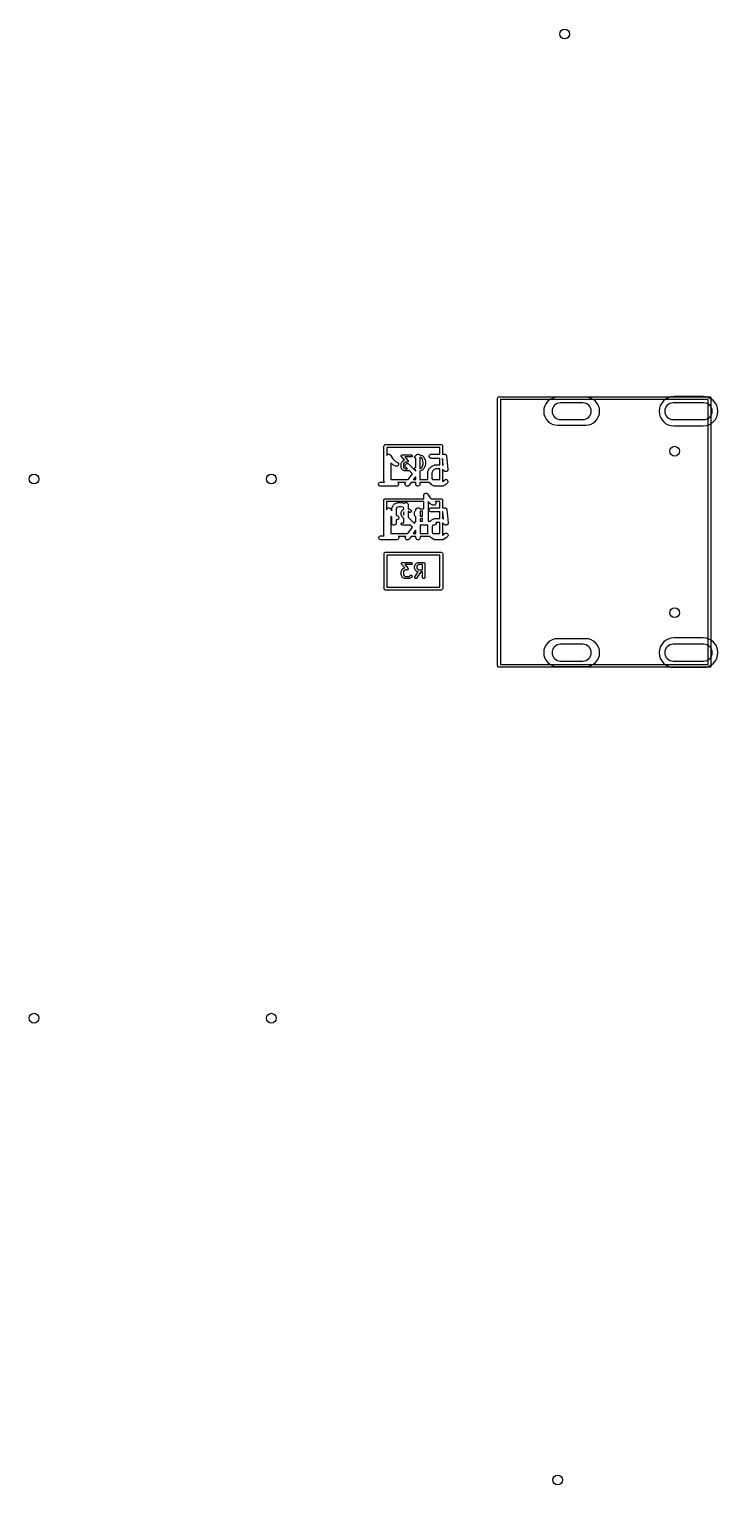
# Model space of a CAD drawing. Header units: inches. Extents: x 1.94 to 9.37, y -5.72 to -1.46.
# Drawn here: x 8.403 to 9.373, y -3.514 to -1.463 of the extents above; entities that cross this region are included whole.
import ezdxf

# ---------------------------------------------------------------- set-up
doc = ezdxf.new("R2010")
doc.units = ezdxf.units.IN
doc.header["$MEASUREMENT"] = 0
doc.layers.add('BLACK', color=250, linetype='CONTINUOUS')

msp = doc.modelspace()

# ---------------------------------------------------------------- linework, layer by layer
at = {"layer": 'BLACK', "linetype": 'CONTINUOUS'}
for p, q in [((9.0631, -1.9826), (9.0633, -1.9818)), ((9.0631, -2.3598), (9.0631, -1.9826)), ((9.0633, -1.9818), (9.0644, -1.9808)), ((9.0644, -1.9808), (9.0651, -1.9806)), ((9.0651, -1.9806), (9.3616, -1.9806)), ((9.0671, -1.9846), (9.0671, -2.3578)), ((9.3596, -1.9846), (9.0671, -1.9846)), ((9.1872, -1.9814), (9.1478, -1.9814)), ((9.1832, -1.9893), (9.1517, -1.9893)), ((9.3537, -1.9893), (9.3104, -1.9893)), ((9.3527, -1.9804), (9.3114, -1.9804)), ((9.3596, -2.3578), (9.3596, -1.9846)), ((9.3616, -1.9806), (9.3623, -1.9808)), ((9.3623, -1.9808), (9.3634, -1.9818)), ((9.3634, -1.9818), (9.3635, -1.9826)), ((9.3635, -1.9826), (9.3635, -2.3598)), ((9.1478, -2.0208), (9.1872, -2.0208)), ((9.1517, -2.0129), (9.1832, -2.0129)), ((9.3104, -2.0129), (9.3537, -2.0129)), ((9.3114, -2.0218), (9.3527, -2.0218)), ((8.9031, -2.0502), (8.9032, -2.0494)), ((8.9031, -2.0994), (8.9031, -2.0502)), ((8.9032, -2.0494), (8.9043, -2.0484)), ((8.9043, -2.0484), (8.905, -2.0482)), ((8.905, -2.0482), (8.9838, -2.0482)), ((8.9838, -2.0482), (8.9845, -2.0484)), ((8.9845, -2.0484), (8.9856, -2.0494)), ((8.9856, -2.0494), (8.9857, -2.0502)), ((8.9857, -2.0502), (8.9857, -2.0616)), ((8.907, -2.0522), (8.907, -2.0633)), ((8.9818, -2.0522), (8.907, -2.0522)), ((8.907, -2.0633), (8.9071, -2.0632)), ((8.9071, -2.0632), (8.9072, -2.0629)), ((8.9072, -2.0629), (8.9074, -2.0627)), ((8.9074, -2.0627), (8.9076, -2.0625)), ((8.9076, -2.0625), (8.9078, -2.0623)), ((8.9078, -2.0623), (8.908, -2.0621)), ((8.908, -2.0621), (8.9083, -2.062)), ((8.9083, -2.062), (8.9085, -2.0618)), ((8.9085, -2.0618), (8.9088, -2.0618)), ((8.9088, -2.0618), (8.9091, -2.0617)), ((8.9091, -2.0617), (8.9094, -2.0617)), ((8.9094, -2.0617), (8.9096, -2.0616)), ((8.9096, -2.0616), (8.9099, -2.0617)), ((8.9099, -2.0617), (8.9102, -2.0617)), ((8.9102, -2.0617), (8.9105, -2.0618)), ((8.9105, -2.0618), (8.9108, -2.0618)), ((8.9108, -2.0618), (8.911, -2.062)), ((8.911, -2.062), (8.9113, -2.0621)), ((8.9113, -2.0621), (8.9115, -2.0623)), ((8.9115, -2.0623), (8.9117, -2.0625)), ((8.9117, -2.0625), (8.9121, -2.0629)), ((8.9121, -2.0629), (8.9121, -2.0629)), ((8.9121, -2.0629), (8.9121, -2.0629)), ((8.9121, -2.0629), (8.9121, -2.0629)), ((8.9121, -2.0629), (8.9157, -2.0683)), ((8.9157, -2.0683), (8.9189, -2.0715)), ((8.9189, -2.0715), (8.9222, -2.0732)), ((8.9275, -2.0634), (8.9279, -2.063)), ((8.9275, -2.0635), (8.9275, -2.0634)), ((8.9275, -2.0634), (8.9275, -2.0634)), ((8.9275, -2.064), (8.9275, -2.0635)), ((8.9275, -2.0646), (8.9275, -2.064)), ((8.9275, -2.0647), (8.9275, -2.0646)), ((8.9275, -2.0646), (8.9275, -2.0646)), ((8.9278, -2.0651), (8.9275, -2.0647)), ((8.9275, -2.0647), (8.9275, -2.0647)), ((8.9321, -2.0701), (8.9278, -2.0651)), ((8.9279, -2.063), (8.9283, -2.0626)), ((8.9283, -2.0626), (8.9284, -2.0626)), ((8.9284, -2.0626), (8.9284, -2.0626)), ((8.9284, -2.0626), (8.9285, -2.0626)), ((8.9285, -2.0626), (8.9289, -2.0625)), ((8.9288, -2.0723), (8.9297, -2.0714)), ((8.9289, -2.0625), (8.9411, -2.0625)), ((8.9297, -2.0714), (8.9299, -2.0712)), ((8.9299, -2.0712), (8.9301, -2.0711)), ((8.9301, -2.0711), (8.932, -2.0702)), ((8.932, -2.0702), (8.9321, -2.0701)), ((8.9321, -2.0701), (8.9321, -2.0701)), ((8.9321, -2.0701), (8.9321, -2.0701)), ((8.9411, -2.0656), (8.9324, -2.0656)), ((8.9324, -2.0656), (8.9367, -2.0705)), ((8.9367, -2.0705), (8.9369, -2.0709)), ((8.9369, -2.0709), (8.937, -2.071)), ((8.937, -2.071), (8.937, -2.071)), ((8.937, -2.071), (8.937, -2.0711)), ((8.937, -2.0711), (8.937, -2.0716)), ((8.937, -2.0716), (8.937, -2.0722)), ((8.9411, -2.0625), (8.9417, -2.0626)), ((8.9417, -2.0655), (8.9411, -2.0656)), ((8.9417, -2.0626), (8.9426, -2.0635)), ((8.9426, -2.0647), (8.9417, -2.0655)), ((8.9426, -2.0635), (8.9426, -2.0647)), ((8.9462, -2.0653), (8.9466, -2.0648)), ((8.9462, -2.0665), (8.9462, -2.0653)), ((8.9471, -2.0674), (8.9462, -2.0665)), ((8.9466, -2.0648), (8.9475, -2.0639)), ((8.9479, -2.0674), (8.9471, -2.0674)), ((8.9475, -2.0639), (8.9476, -2.0638)), ((8.9476, -2.0638), (8.9478, -2.0637)), ((8.9476, -2.0638), (8.9476, -2.0638)), ((8.9478, -2.0637), (8.948, -2.0635)), ((8.9479, -2.0804), (8.9479, -2.0674)), ((8.948, -2.0635), (8.9481, -2.0635)), ((8.9481, -2.0635), (8.9481, -2.0635)), ((8.9481, -2.0635), (8.9482, -2.0635)), ((8.9482, -2.0635), (8.9484, -2.0629)), ((8.9484, -2.0629), (8.9492, -2.0621)), ((8.9492, -2.0621), (8.9503, -2.0617)), ((8.9503, -2.0617), (8.9515, -2.0617)), ((8.9515, -2.0617), (8.9525, -2.0621)), ((8.9525, -2.0621), (8.9529, -2.0625)), ((8.9529, -2.0625), (8.9533, -2.0625)), ((8.9533, -2.0625), (8.9536, -2.0625)), ((8.9536, -2.0625), (8.9538, -2.0626)), ((8.9538, -2.0626), (8.9566, -2.0635)), ((8.9553, -2.0664), (8.9538, -2.0659)), ((8.9538, -2.0659), (8.9538, -2.0819)), ((8.9567, -2.0678), (8.9553, -2.0664)), ((8.9566, -2.0635), (8.9567, -2.0635)), ((8.9567, -2.0635), (8.9567, -2.0635)), ((8.9567, -2.0635), (8.9569, -2.0637)), ((8.9575, -2.0693), (8.9567, -2.0678)), ((8.9569, -2.0637), (8.9572, -2.0638)), ((8.9572, -2.0638), (8.9572, -2.0638)), ((8.9572, -2.0638), (8.9572, -2.0639)), ((8.9572, -2.0639), (8.9591, -2.0658)), ((8.9583, -2.0727), (8.9575, -2.0693)), ((8.9591, -2.0658), (8.9593, -2.066)), ((8.9593, -2.066), (8.9594, -2.0662)), ((8.9594, -2.0662), (8.9603, -2.068)), ((8.9603, -2.068), (8.9604, -2.0682)), ((8.9604, -2.0682), (8.9605, -2.0684)), ((8.9605, -2.0684), (8.9614, -2.0721)), ((8.9667, -2.064), (8.9672, -2.0629)), ((8.9667, -2.0651), (8.9667, -2.064)), ((8.9672, -2.0662), (8.9667, -2.0651)), ((8.9672, -2.0629), (8.968, -2.0621)), ((8.968, -2.067), (8.9672, -2.0662)), ((8.968, -2.0621), (8.9691, -2.0617)), ((8.9691, -2.0674), (8.968, -2.067)), ((8.9691, -2.0617), (8.9696, -2.0616)), ((8.9696, -2.0675), (8.9691, -2.0674)), ((8.9696, -2.0616), (8.9818, -2.0616)), ((8.9818, -2.0675), (8.9696, -2.0675)), ((8.9818, -2.0616), (8.9818, -2.0522)), ((8.9818, -2.0766), (8.9818, -2.0675)), ((8.9857, -2.0616), (8.9884, -2.0616)), ((8.9867, -2.0773), (8.9857, -2.0679)), ((8.9857, -2.0679), (8.9857, -2.0768)), ((8.9884, -2.0616), (8.9886, -2.0616)), ((8.9886, -2.0616), (8.9887, -2.0616)), ((8.9887, -2.0616), (8.9887, -2.0616)), ((8.9887, -2.0616), (8.989, -2.0617)), ((8.989, -2.0617), (8.9894, -2.0618)), ((8.9894, -2.0618), (8.9898, -2.0619)), ((8.9898, -2.0619), (8.9899, -2.062)), ((8.9899, -2.062), (8.99, -2.0621)), ((8.99, -2.0621), (8.9903, -2.0624)), ((8.9903, -2.0624), (8.9907, -2.0627)), ((8.9907, -2.0627), (8.9907, -2.0628)), ((8.9907, -2.0628), (8.9908, -2.0629)), ((8.9908, -2.0629), (8.991, -2.0633)), ((8.991, -2.0633), (8.9912, -2.0637)), ((8.9912, -2.0637), (8.9912, -2.0639)), ((8.9912, -2.0639), (8.9913, -2.064)), ((8.9913, -2.064), (8.9913, -2.064)), ((8.9913, -2.064), (8.9913, -2.0643)), ((8.9913, -2.0643), (8.9932, -2.083)), ((8.9151, -2.076), (8.9126, -2.0736)), ((8.9126, -2.0736), (8.9126, -2.0974)), ((8.9153, -2.0762), (8.9151, -2.076)), ((8.9153, -2.0763), (8.9153, -2.0762)), ((8.9154, -2.0763), (8.9153, -2.0763)), ((8.9155, -2.0764), (8.9154, -2.0763)), ((8.9156, -2.0764), (8.9155, -2.0764)), ((8.9158, -2.0766), (8.9156, -2.0764)), ((8.9196, -2.0784), (8.9158, -2.0766)), ((8.9201, -2.0786), (8.9196, -2.0784)), ((8.9213, -2.0787), (8.9201, -2.0786)), ((8.9223, -2.0784), (8.9213, -2.0787)), ((8.9222, -2.0732), (8.9227, -2.0735)), ((8.9232, -2.0776), (8.9223, -2.0784)), ((8.9227, -2.0735), (8.9235, -2.0743)), ((8.9237, -2.0766), (8.9232, -2.0776)), ((8.9235, -2.0743), (8.9238, -2.0754)), ((8.9238, -2.0754), (8.9237, -2.0766)), ((8.9274, -2.075), (8.9275, -2.0747)), ((8.9274, -2.0752), (8.9274, -2.075)), ((8.9274, -2.0753), (8.9274, -2.0752)), ((8.9274, -2.0752), (8.9274, -2.0752)), ((8.9274, -2.08), (8.9274, -2.0753)), ((8.9274, -2.0801), (8.9274, -2.08)), ((8.9274, -2.0804), (8.9274, -2.0801)), ((8.9274, -2.0801), (8.9274, -2.0801)), ((8.9275, -2.0806), (8.9274, -2.0804)), ((8.9275, -2.0746), (8.9285, -2.0727)), ((8.9275, -2.0747), (8.9275, -2.0746)), ((8.9275, -2.0747), (8.9275, -2.0747)), ((8.9275, -2.0807), (8.9275, -2.0806)), ((8.9275, -2.0806), (8.9275, -2.0806)), ((8.9285, -2.0826), (8.9275, -2.0807)), ((8.9285, -2.0727), (8.9286, -2.0725)), ((8.9286, -2.0828), (8.9285, -2.0826)), ((8.9286, -2.0725), (8.9288, -2.0723)), ((8.9288, -2.083), (8.9286, -2.0828)), ((8.9297, -2.0839), (8.9288, -2.083)), ((8.9299, -2.0841), (8.9297, -2.0839)), ((8.9301, -2.0842), (8.9299, -2.0841)), ((8.932, -2.0852), (8.9301, -2.0842)), ((8.9312, -2.0744), (8.9305, -2.0757)), ((8.9305, -2.0757), (8.9305, -2.0796)), ((8.9305, -2.0796), (8.9312, -2.0809)), ((8.9318, -2.0738), (8.9312, -2.0744)), ((8.9312, -2.0809), (8.9318, -2.0815)), ((8.9331, -2.0731), (8.9318, -2.0738)), ((8.9318, -2.0815), (8.9331, -2.0822)), ((8.9321, -2.0852), (8.932, -2.0852)), ((8.9323, -2.0853), (8.9321, -2.0852)), ((8.9321, -2.0852), (8.9321, -2.0852)), ((8.9326, -2.0853), (8.9323, -2.0853)), ((8.9327, -2.0853), (8.9326, -2.0853)), ((8.9326, -2.0853), (8.9326, -2.0853)), ((8.9383, -2.0853), (8.9327, -2.0853)), ((8.933, -2.0771), (8.9334, -2.076)), ((8.933, -2.0783), (8.933, -2.0771)), ((8.9334, -2.0793), (8.933, -2.0783)), ((8.9355, -2.0731), (8.9331, -2.0731)), ((8.9331, -2.0822), (8.9362, -2.0822)), ((8.9334, -2.076), (8.9342, -2.0752)), ((8.9338, -2.0798), (8.9334, -2.0793)), ((8.9362, -2.0822), (8.9338, -2.0798)), ((8.9342, -2.0752), (8.9353, -2.0748)), ((8.9353, -2.0748), (8.9365, -2.0748)), ((8.9359, -2.073), (8.9355, -2.0731)), ((8.936, -2.0731), (8.9359, -2.073)), ((8.9361, -2.073), (8.936, -2.073)), ((8.936, -2.073), (8.936, -2.0731)), ((8.9365, -2.0726), (8.9361, -2.073)), ((8.9369, -2.0723), (8.9365, -2.0726)), ((8.9365, -2.0748), (8.9375, -2.0752)), ((8.937, -2.0722), (8.9369, -2.0722)), ((8.9369, -2.0722), (8.9369, -2.0723)), ((8.9371, -2.0974), (8.9432, -2.0892)), ((8.9375, -2.0752), (8.938, -2.0756)), ((8.938, -2.0756), (8.9479, -2.0855)), ((8.9384, -2.0853), (8.9383, -2.0853)), ((8.9387, -2.0853), (8.9384, -2.0853)), ((8.9384, -2.0853), (8.9384, -2.0853)), ((8.9389, -2.0852), (8.9387, -2.0853)), ((8.939, -2.0852), (8.9389, -2.0852)), ((8.9389, -2.0852), (8.9389, -2.0852)), ((8.9391, -2.0851), (8.939, -2.0852)), ((8.9432, -2.0892), (8.9391, -2.0851)), ((8.9462, -2.0813), (8.9471, -2.0804)), ((8.9462, -2.0825), (8.9462, -2.0813)), ((8.9466, -2.083), (8.9462, -2.0825)), ((8.9475, -2.0839), (8.9466, -2.083)), ((8.9471, -2.0804), (8.9479, -2.0804)), ((8.9476, -2.084), (8.9475, -2.0839)), ((8.9478, -2.0841), (8.9476, -2.084)), ((8.9476, -2.084), (8.9476, -2.084)), ((8.9479, -2.0842), (8.9478, -2.0841)), ((8.9479, -2.0855), (8.9479, -2.0842)), ((8.9538, -2.0819), (8.9553, -2.0814)), ((8.9566, -2.0843), (8.9538, -2.0852)), ((8.9538, -2.0852), (8.9538, -2.0974)), ((8.9553, -2.0814), (8.9567, -2.08)), ((8.9567, -2.0843), (8.9566, -2.0843)), ((8.9567, -2.08), (8.9575, -2.0785)), ((8.9569, -2.0841), (8.9567, -2.0843)), ((8.9567, -2.0843), (8.9567, -2.0843)), ((8.9572, -2.084), (8.9569, -2.0841)), ((8.9591, -2.082), (8.9572, -2.0839)), ((8.9572, -2.0839), (8.9572, -2.084)), ((8.9572, -2.084), (8.9572, -2.084)), ((8.9575, -2.0785), (8.9583, -2.0751)), ((8.9583, -2.0751), (8.9583, -2.0727)), ((8.9593, -2.0818), (8.9591, -2.082)), ((8.9594, -2.0816), (8.9593, -2.0818)), ((8.9603, -2.0798), (8.9594, -2.0816)), ((8.9604, -2.0796), (8.9603, -2.0798)), ((8.9605, -2.0794), (8.9604, -2.0796)), ((8.9614, -2.0757), (8.9605, -2.0794)), ((8.9614, -2.0721), (8.9614, -2.0723)), ((8.9614, -2.0723), (8.9615, -2.0725)), ((8.9615, -2.0753), (8.9614, -2.0755)), ((8.9614, -2.0755), (8.9614, -2.0757)), ((8.9615, -2.0725), (8.9615, -2.0753)), ((8.9648, -2.087), (8.9649, -2.0865)), ((8.9648, -2.0964), (8.9648, -2.087)), ((8.9649, -2.0863), (8.9651, -2.0857)), ((8.9649, -2.0864), (8.9649, -2.0863)), ((8.9649, -2.0865), (8.9649, -2.0864)), ((8.9651, -2.0857), (8.967, -2.082)), ((8.967, -2.082), (8.9671, -2.0817)), ((8.9671, -2.0817), (8.9672, -2.0817)), ((8.9672, -2.0816), (8.9673, -2.0815)), ((8.9672, -2.0817), (8.9672, -2.0816)), ((8.9673, -2.0815), (8.9674, -2.0814)), ((8.9674, -2.0814), (8.9675, -2.0812)), ((8.9675, -2.0812), (8.9694, -2.0793)), ((8.9694, -2.0793), (8.9696, -2.0792)), ((8.9696, -2.0792), (8.9697, -2.0791)), ((8.9697, -2.0791), (8.9698, -2.079)), ((8.9698, -2.079), (8.9699, -2.079)), ((8.9699, -2.0789), (8.9702, -2.0788)), ((8.9699, -2.079), (8.9699, -2.0789)), ((8.9702, -2.0788), (8.9739, -2.0769)), ((8.9721, -2.085), (8.9707, -2.0877)), ((8.9707, -2.0877), (8.9707, -2.0957)), ((8.9733, -2.0839), (8.9721, -2.085)), ((8.976, -2.0825), (8.9733, -2.0839)), ((8.9739, -2.0769), (8.9745, -2.0767)), ((8.9745, -2.0767), (8.9746, -2.0767)), ((8.9746, -2.0767), (8.9747, -2.0767)), ((8.9747, -2.0767), (8.9753, -2.0766)), ((8.9753, -2.0766), (8.9818, -2.0766)), ((8.9818, -2.0825), (8.976, -2.0825)), ((8.9818, -2.0974), (8.9818, -2.0825)), ((8.9857, -2.0768), (8.986, -2.0769)), ((8.9866, -2.0839), (8.9857, -2.0834)), ((8.9857, -2.0834), (8.9857, -2.0994)), ((8.986, -2.0769), (8.9867, -2.0773)), ((8.9882, -2.0854), (8.9866, -2.0839)), ((8.9886, -2.0858), (8.9882, -2.0854)), ((8.9888, -2.0858), (8.9886, -2.0858)), ((8.9889, -2.0859), (8.9888, -2.0858)), ((8.9893, -2.086), (8.9889, -2.0859)), ((8.9897, -2.0862), (8.9893, -2.086)), ((8.9898, -2.0862), (8.9897, -2.0862)), ((8.99, -2.0862), (8.9898, -2.0862)), ((8.9904, -2.0862), (8.99, -2.0862)), ((8.9908, -2.0862), (8.9904, -2.0862)), ((8.991, -2.0861), (8.9908, -2.0862)), ((8.9911, -2.0861), (8.991, -2.0861)), ((8.9915, -2.0859), (8.9911, -2.0861)), ((8.9919, -2.0858), (8.9915, -2.0859)), ((8.992, -2.0856), (8.9919, -2.0858)), ((8.9921, -2.0856), (8.992, -2.0856)), ((8.9924, -2.0852), (8.9921, -2.0856)), ((8.9927, -2.0849), (8.9924, -2.0852)), ((8.9928, -2.0848), (8.9927, -2.0849)), ((8.9929, -2.0847), (8.9928, -2.0848)), ((8.993, -2.0843), (8.9929, -2.0847)), ((8.9931, -2.0839), (8.993, -2.0843)), ((8.9932, -2.0836), (8.9931, -2.0837)), ((8.9931, -2.0837), (8.9931, -2.0839)), ((8.9932, -2.083), (8.9932, -2.0836)), ((8.8955, -2.1033), (8.8959, -2.1023)), ((8.8955, -2.1045), (8.8955, -2.1033)), ((8.8959, -2.1056), (8.8955, -2.1045)), ((8.8959, -2.1023), (8.8967, -2.1015)), ((8.8967, -2.1064), (8.8959, -2.1056)), ((8.8967, -2.1015), (8.8978, -2.101)), ((8.8978, -2.1068), (8.8967, -2.1064)), ((8.8978, -2.101), (8.8984, -2.101)), ((8.8984, -2.1069), (8.8978, -2.1068)), ((8.8984, -2.101), (8.904, -2.101)), ((8.9209, -2.1069), (8.8984, -2.1069)), ((8.9032, -2.1002), (8.9031, -2.0994)), ((8.904, -2.101), (8.9032, -2.1002)), ((8.9126, -2.0974), (8.9371, -2.0974)), ((8.9215, -2.1068), (8.9209, -2.1069)), ((8.9225, -2.1064), (8.9215, -2.1068)), ((8.9341, -2.1014), (8.9223, -2.1014)), ((8.9223, -2.1014), (8.9225, -2.1015)), ((8.9225, -2.1015), (8.9233, -2.1023)), ((8.9233, -2.1056), (8.9225, -2.1064)), ((8.9233, -2.1023), (8.9238, -2.1033)), ((8.9238, -2.1045), (8.9233, -2.1056)), ((8.9238, -2.1033), (8.9238, -2.1045)), ((8.9329, -2.1038), (8.9332, -2.1026)), ((8.9331, -2.1049), (8.9329, -2.1038)), ((8.9337, -2.1059), (8.9331, -2.1049)), ((8.9332, -2.1026), (8.9335, -2.1021)), ((8.9335, -2.1021), (8.9341, -2.1014)), ((8.9346, -2.1066), (8.9337, -2.1059)), ((8.9357, -2.1069), (8.9346, -2.1066)), ((8.9369, -2.1067), (8.9357, -2.1069)), ((8.9379, -2.1061), (8.9369, -2.1067)), ((8.9382, -2.1057), (8.9379, -2.1061)), ((8.9415, -2.1014), (8.9382, -2.1057)), ((8.9479, -2.1014), (8.9415, -2.1014)), ((8.9475, -2.0934), (8.9444, -2.0974)), ((8.9444, -2.0974), (8.9479, -2.0974)), ((8.9479, -2.0939), (8.9475, -2.0934)), ((8.9479, -2.0974), (8.9479, -2.0939)), ((8.9479, -2.1039), (8.9479, -2.1014)), ((8.948, -2.1045), (8.9479, -2.1039)), ((8.9484, -2.1056), (8.948, -2.1045)), ((8.9492, -2.1064), (8.9484, -2.1056)), ((8.9503, -2.1068), (8.9492, -2.1064)), ((8.9515, -2.1068), (8.9503, -2.1068)), ((8.9525, -2.1064), (8.9515, -2.1068)), ((8.9533, -2.1056), (8.9525, -2.1064)), ((8.9538, -2.1045), (8.9533, -2.1056)), ((8.9538, -2.0974), (8.965, -2.0974)), ((8.9669, -2.1014), (8.9538, -2.1014)), ((8.9538, -2.1014), (8.9538, -2.1039)), ((8.9538, -2.1039), (8.9538, -2.1045)), ((8.9649, -2.097), (8.9648, -2.0964)), ((8.9649, -2.0971), (8.9649, -2.097)), ((8.9649, -2.0972), (8.9649, -2.0971)), ((8.965, -2.0974), (8.9649, -2.0972)), ((8.967, -2.1015), (8.9669, -2.1014)), ((8.9671, -2.1017), (8.967, -2.1015)), ((8.9672, -2.1018), (8.9671, -2.1017)), ((8.9672, -2.1019), (8.9672, -2.1018)), ((8.9673, -2.102), (8.9672, -2.1019)), ((8.9674, -2.102), (8.9673, -2.102)), ((8.9675, -2.1023), (8.9674, -2.102)), ((8.9694, -2.1041), (8.9675, -2.1023)), ((8.9696, -2.1043), (8.9694, -2.1041)), ((8.9697, -2.1044), (8.9696, -2.1043)), ((8.9698, -2.1044), (8.9697, -2.1044)), ((8.9699, -2.1045), (8.9698, -2.1044)), ((8.9702, -2.1047), (8.9699, -2.1045)), ((8.9699, -2.1045), (8.9699, -2.1045)), ((8.9739, -2.1066), (8.9702, -2.1047)), ((8.9707, -2.0957), (8.9716, -2.0974)), ((8.9716, -2.0974), (8.9818, -2.0974)), ((8.9745, -2.1068), (8.9739, -2.1066)), ((8.9746, -2.1068), (8.9745, -2.1068)), ((8.9747, -2.1068), (8.9746, -2.1068)), ((8.9753, -2.1069), (8.9747, -2.1068)), ((8.9846, -2.1069), (8.9753, -2.1069)), ((8.9852, -2.1068), (8.9846, -2.1069)), ((8.9853, -2.1068), (8.9852, -2.1068)), ((8.9854, -2.1068), (8.9853, -2.1068)), ((8.986, -2.1066), (8.9854, -2.1068)), ((8.9857, -2.0994), (8.9856, -2.1001)), ((8.9856, -2.1001), (8.9866, -2.0996)), ((8.9897, -2.1047), (8.986, -2.1066)), ((8.9866, -2.0996), (8.9882, -2.0981)), ((8.9882, -2.0981), (8.9886, -2.0977)), ((8.9886, -2.0977), (8.9897, -2.0973)), ((8.9897, -2.0973), (8.9908, -2.0973)), ((8.9899, -2.1045), (8.9897, -2.1047)), ((8.99, -2.1045), (8.9899, -2.1045)), ((8.9901, -2.1044), (8.99, -2.1045)), ((8.9902, -2.1044), (8.9901, -2.1044)), ((8.9905, -2.1041), (8.9902, -2.1043)), ((8.9902, -2.1043), (8.9902, -2.1044)), ((8.9923, -2.1023), (8.9905, -2.1041)), ((8.9908, -2.0973), (8.9919, -2.0977)), ((8.9919, -2.0977), (8.9927, -2.0985)), ((8.9927, -2.1018), (8.9923, -2.1023)), ((8.9927, -2.0985), (8.9931, -2.0996)), ((8.9931, -2.1007), (8.9927, -2.1018)), ((8.9931, -2.0996), (8.9931, -2.1007)), ((8.903, -2.1264), (8.9031, -2.1256)), ((8.903, -2.1756), (8.903, -2.1264)), ((8.9031, -2.1256), (8.9042, -2.1246)), ((8.9042, -2.1246), (8.905, -2.1244)), ((8.905, -2.1244), (8.9593, -2.1244)), ((8.9069, -2.1283), (8.9069, -2.14)), ((8.9593, -2.1283), (8.9069, -2.1283)), ((8.9146, -2.1369), (8.9165, -2.1332)), ((8.9165, -2.1331), (8.9165, -2.133)), ((8.9165, -2.133), (8.9166, -2.133)), ((8.9165, -2.1332), (8.9165, -2.1331)), ((8.9166, -2.133), (8.9168, -2.1327)), ((8.9168, -2.1327), (8.917, -2.1324)), ((8.917, -2.1324), (8.9173, -2.1321)), ((8.9173, -2.1321), (8.9176, -2.132)), ((8.9176, -2.132), (8.9176, -2.1319)), ((8.9176, -2.1319), (8.9177, -2.1319)), ((8.9177, -2.1319), (8.9178, -2.1318)), ((8.9178, -2.1318), (8.9215, -2.13)), ((8.9215, -2.13), (8.9221, -2.1298)), ((8.9221, -2.1298), (8.9222, -2.1297)), ((8.9222, -2.1297), (8.9223, -2.1297)), ((8.9223, -2.1297), (8.9228, -2.1297)), ((8.9228, -2.1297), (8.9285, -2.1297)), ((8.9285, -2.1297), (8.929, -2.1297)), ((8.929, -2.1297), (8.9291, -2.1297)), ((8.9291, -2.1297), (8.9293, -2.1298)), ((8.9293, -2.1298), (8.9298, -2.13)), ((8.9298, -2.13), (8.9317, -2.1309)), ((8.9317, -2.1309), (8.9325, -2.1301)), ((8.9325, -2.1301), (8.9335, -2.1297)), ((8.9335, -2.1297), (8.9347, -2.1297)), ((8.9347, -2.1297), (8.9357, -2.1301)), ((8.9357, -2.1301), (8.9366, -2.131)), ((8.9366, -2.131), (8.937, -2.132)), ((8.937, -2.132), (8.9371, -2.1326)), ((8.9371, -2.1326), (8.9371, -2.1387)), ((8.9593, -2.1189), (8.9594, -2.1186)), ((8.9593, -2.1195), (8.9593, -2.1189)), ((8.9593, -2.1244), (8.9593, -2.1195)), ((8.9593, -2.1195), (8.9593, -2.1195)), ((8.9593, -2.1195), (8.9593, -2.1195)), ((8.9593, -2.1195), (8.9593, -2.1195)), ((8.9593, -2.1387), (8.9593, -2.1283)), ((8.9594, -2.1186), (8.9595, -2.1183)), ((8.9595, -2.1183), (8.9597, -2.1181)), ((8.9597, -2.1181), (8.9598, -2.1178)), ((8.9598, -2.1178), (8.96, -2.1176)), ((8.96, -2.1176), (8.9601, -2.1174)), ((8.9601, -2.1174), (8.9604, -2.1172)), ((8.9604, -2.1172), (8.9606, -2.117)), ((8.9606, -2.117), (8.9608, -2.1169)), ((8.9608, -2.1169), (8.9611, -2.1168)), ((8.9611, -2.1168), (8.9614, -2.1167)), ((8.9614, -2.1167), (8.9616, -2.1166)), ((8.9616, -2.1166), (8.9619, -2.1166)), ((8.9619, -2.1166), (8.9622, -2.1165)), ((8.9622, -2.1165), (8.9625, -2.1166)), ((8.9625, -2.1166), (8.9628, -2.1166)), ((8.9628, -2.1166), (8.9631, -2.1167)), ((8.9631, -2.1167), (8.9634, -2.1168)), ((8.9634, -2.1168), (8.9636, -2.1169)), ((8.9636, -2.1169), (8.9639, -2.117)), ((8.9639, -2.117), (8.9641, -2.1172)), ((8.9641, -2.1172), (8.9643, -2.1174)), ((8.9643, -2.1174), (8.9647, -2.1178)), ((8.9647, -2.1178), (8.9647, -2.1178)), ((8.9647, -2.1178), (8.9647, -2.1178)), ((8.9647, -2.1178), (8.9647, -2.1178)), ((8.9647, -2.1178), (8.9683, -2.1232)), ((8.9676, -2.1309), (8.9652, -2.1285)), ((8.9652, -2.1285), (8.9652, -2.1559)), ((8.9679, -2.1311), (8.9676, -2.1309)), ((8.9679, -2.1312), (8.9679, -2.1311)), ((8.968, -2.1312), (8.9679, -2.1312)), ((8.9681, -2.1313), (8.968, -2.1312)), ((8.9682, -2.1313), (8.9681, -2.1313)), ((8.9684, -2.1315), (8.9682, -2.1313)), ((8.9683, -2.1232), (8.9694, -2.1244)), ((8.9721, -2.1334), (8.9684, -2.1315)), ((8.9694, -2.1244), (8.9837, -2.1244)), ((8.9758, -2.1325), (8.9749, -2.1333)), ((8.9752, -2.1283), (8.9753, -2.1284)), ((8.9817, -2.1283), (8.9752, -2.1283)), ((8.9753, -2.1284), (8.976, -2.1293)), ((8.9763, -2.1315), (8.9758, -2.1325)), ((8.976, -2.1293), (8.9764, -2.1304)), ((8.9764, -2.1304), (8.9763, -2.1315)), ((8.9817, -2.1371), (8.9817, -2.1283)), ((8.9837, -2.1244), (8.9844, -2.1246)), ((8.9844, -2.1246), (8.9855, -2.1256)), ((8.9855, -2.1256), (8.9857, -2.1264)), ((8.9857, -2.1264), (8.9857, -2.1371)), ((8.9069, -2.14), (8.907, -2.1395)), ((8.907, -2.1395), (8.9071, -2.1392)), ((8.9071, -2.1389), (8.9073, -2.1387)), ((8.9071, -2.1392), (8.9071, -2.1389)), ((8.9073, -2.1387), (8.9074, -2.1384)), ((8.9074, -2.1384), (8.9076, -2.1382)), ((8.9076, -2.1382), (8.9078, -2.138)), ((8.9078, -2.138), (8.908, -2.1378)), ((8.908, -2.1378), (8.9082, -2.1376)), ((8.9082, -2.1376), (8.9085, -2.1375)), ((8.9085, -2.1375), (8.9087, -2.1373)), ((8.9087, -2.1373), (8.909, -2.1373)), ((8.909, -2.1373), (8.9093, -2.1372)), ((8.9093, -2.1372), (8.9096, -2.1372)), ((8.9096, -2.1372), (8.9099, -2.1371)), ((8.9099, -2.1371), (8.9102, -2.1372)), ((8.9102, -2.1372), (8.9104, -2.1372)), ((8.9104, -2.1372), (8.9107, -2.1373)), ((8.9107, -2.1373), (8.911, -2.1373)), ((8.911, -2.1373), (8.9112, -2.1375)), ((8.9112, -2.1375), (8.9115, -2.1376)), ((8.9115, -2.1376), (8.9117, -2.1378)), ((8.9117, -2.1378), (8.912, -2.138)), ((8.912, -2.138), (8.9123, -2.1384)), ((8.9123, -2.1384), (8.9123, -2.1384)), ((8.9123, -2.1384), (8.9123, -2.1384)), ((8.9123, -2.1384), (8.9123, -2.1384)), ((8.9123, -2.1384), (8.9143, -2.1414)), ((8.9143, -2.1505), (8.9128, -2.1491)), ((8.9128, -2.1491), (8.9128, -2.1736)), ((8.9143, -2.1377), (8.9144, -2.1376)), ((8.9143, -2.1382), (8.9143, -2.1377)), ((8.9143, -2.1414), (8.9143, -2.1382)), ((8.9143, -2.1589), (8.9143, -2.1505)), ((8.9144, -2.1374), (8.9146, -2.1369)), ((8.9144, -2.1376), (8.9144, -2.1374)), ((8.9213, -2.1367), (8.9202, -2.1389)), ((8.9202, -2.1389), (8.9202, -2.1476)), ((8.9202, -2.1476), (8.9224, -2.1487)), ((8.9235, -2.1356), (8.9213, -2.1367)), ((8.9224, -2.1487), (8.9229, -2.149)), ((8.9234, -2.1531), (8.9226, -2.1539)), ((8.9229, -2.149), (8.9237, -2.1499)), ((8.924, -2.1521), (8.9234, -2.1531)), ((8.9278, -2.1356), (8.9235, -2.1356)), ((8.9237, -2.1499), (8.924, -2.151)), ((8.924, -2.151), (8.924, -2.1521)), ((8.9273, -2.1439), (8.9274, -2.1436)), ((8.9273, -2.144), (8.9273, -2.1439)), ((8.9273, -2.1439), (8.9273, -2.1439)), ((8.9273, -2.1459), (8.9273, -2.144)), ((8.9273, -2.1461), (8.9273, -2.1459)), ((8.9274, -2.1464), (8.9273, -2.1461)), ((8.9274, -2.1433), (8.9284, -2.1414)), ((8.9274, -2.1434), (8.9274, -2.1433)), ((8.9274, -2.1436), (8.9274, -2.1434)), ((8.9274, -2.1434), (8.9274, -2.1434)), ((8.9283, -2.1492), (8.9274, -2.1464)), ((8.9305, -2.1369), (8.9278, -2.1356)), ((8.9283, -2.1493), (8.9283, -2.1492)), ((8.9283, -2.1492), (8.9283, -2.1492)), ((8.9285, -2.1495), (8.9283, -2.1493)), ((8.9284, -2.1414), (8.9285, -2.1412)), ((8.9285, -2.1412), (8.9287, -2.141)), ((8.9286, -2.1497), (8.9285, -2.1495)), ((8.9287, -2.1498), (8.9286, -2.1497)), ((8.9286, -2.1497), (8.9286, -2.1497)), ((8.9287, -2.141), (8.9296, -2.1401)), ((8.9311, -2.1522), (8.9287, -2.1498)), ((8.9296, -2.1401), (8.9298, -2.1399)), ((8.9298, -2.1399), (8.93, -2.1398)), ((8.93, -2.1398), (8.9311, -2.1392)), ((8.9311, -2.143), (8.9304, -2.1444)), ((8.9304, -2.1444), (8.9304, -2.1456)), ((8.9304, -2.1456), (8.9311, -2.1477)), ((8.9311, -2.1376), (8.9305, -2.1369)), ((8.9311, -2.1392), (8.9311, -2.1376)), ((8.9311, -2.1477), (8.9311, -2.143)), ((8.9311, -2.143), (8.9311, -2.143)), ((8.9311, -2.1583), (8.9311, -2.1522)), ((8.9371, -2.1387), (8.9373, -2.1387)), ((8.9382, -2.1425), (8.9371, -2.1419)), ((8.9371, -2.1419), (8.9371, -2.1504)), ((8.9371, -2.1504), (8.9378, -2.1507)), ((8.9373, -2.1387), (8.9374, -2.1387)), ((8.9374, -2.1387), (8.9374, -2.1387)), ((8.9374, -2.1387), (8.9376, -2.1387)), ((8.9376, -2.1387), (8.9379, -2.1388)), ((8.9378, -2.1507), (8.9382, -2.1511)), ((8.9379, -2.1388), (8.9379, -2.1388)), ((8.9379, -2.1388), (8.938, -2.1388)), ((8.938, -2.1388), (8.9399, -2.1398)), ((8.939, -2.1432), (8.9382, -2.1425)), ((8.9382, -2.1511), (8.9462, -2.1592)), ((8.9395, -2.1436), (8.939, -2.1432)), ((8.9407, -2.1436), (8.9395, -2.1436)), ((8.9399, -2.1398), (8.9401, -2.1399)), ((8.9401, -2.1399), (8.9403, -2.1401)), ((8.9403, -2.1401), (8.9412, -2.141)), ((8.9416, -2.1427), (8.9407, -2.1436)), ((8.9412, -2.141), (8.9416, -2.1415)), ((8.9416, -2.1415), (8.9416, -2.1427)), ((8.946, -2.1439), (8.9461, -2.1436)), ((8.946, -2.144), (8.946, -2.1439)), ((8.946, -2.1439), (8.946, -2.1439)), ((8.946, -2.1468), (8.946, -2.144)), ((8.946, -2.1469), (8.946, -2.1468)), ((8.9461, -2.1472), (8.946, -2.1469)), ((8.946, -2.1469), (8.946, -2.1469)), ((8.9461, -2.1436), (8.9461, -2.1434)), ((8.9461, -2.1434), (8.9462, -2.1434)), ((8.9461, -2.1474), (8.9461, -2.1472)), ((8.9462, -2.1474), (8.9461, -2.1474)), ((8.9462, -2.1433), (8.9471, -2.1414)), ((8.9462, -2.1434), (8.9462, -2.1433)), ((8.9462, -2.1475), (8.9462, -2.1474)), ((8.9471, -2.1494), (8.9462, -2.1475)), ((8.9471, -2.1414), (8.9473, -2.1412)), ((8.9473, -2.1496), (8.9471, -2.1494)), ((8.9473, -2.1412), (8.9474, -2.141)), ((8.9474, -2.1498), (8.9473, -2.1496)), ((8.9474, -2.141), (8.9482, -2.1403)), ((8.9482, -2.1505), (8.9474, -2.1498)), ((8.9482, -2.1395), (8.9487, -2.1384)), ((8.9482, -2.1401), (8.9482, -2.1395)), ((8.9482, -2.1403), (8.9482, -2.1401)), ((8.9482, -2.1564), (8.9482, -2.1505)), ((8.9487, -2.1384), (8.9495, -2.1376)), ((8.9495, -2.1376), (8.9505, -2.1372)), ((8.9505, -2.1372), (8.9517, -2.1372)), ((8.9517, -2.1372), (8.9527, -2.1376)), ((8.9527, -2.1376), (8.9536, -2.1384)), ((8.9536, -2.1384), (8.9537, -2.1387)), ((8.9537, -2.1387), (8.9589, -2.1387)), ((8.9573, -2.1418), (8.9541, -2.1418)), ((8.9541, -2.1418), (8.9541, -2.149)), ((8.9541, -2.149), (8.9573, -2.149)), ((8.955, -2.1521), (8.9541, -2.1534)), ((8.9541, -2.1534), (8.9541, -2.1559)), ((8.9573, -2.1521), (8.955, -2.1521)), ((8.9573, -2.149), (8.9573, -2.1418)), ((8.9573, -2.1559), (8.9573, -2.1521)), ((8.9589, -2.1387), (8.9593, -2.1387)), ((8.967, -2.1395), (8.9674, -2.1384)), ((8.967, -2.1406), (8.967, -2.1395)), ((8.9674, -2.1417), (8.967, -2.1406)), ((8.9674, -2.1384), (8.9682, -2.1376)), ((8.9682, -2.1425), (8.9674, -2.1417)), ((8.9682, -2.1376), (8.9693, -2.1372)), ((8.9693, -2.143), (8.9682, -2.1425)), ((8.9693, -2.1372), (8.9699, -2.1371)), ((8.9699, -2.143), (8.9693, -2.143)), ((8.9699, -2.1371), (8.9817, -2.1371)), ((8.9817, -2.143), (8.9699, -2.143)), ((8.9704, -2.1543), (8.9742, -2.1524)), ((8.9727, -2.1336), (8.9721, -2.1334)), ((8.9738, -2.1337), (8.9727, -2.1336)), ((8.9749, -2.1333), (8.9738, -2.1337)), ((8.9742, -2.1524), (8.9747, -2.1522)), ((8.9747, -2.1522), (8.9748, -2.1522)), ((8.9748, -2.1522), (8.9749, -2.1522)), ((8.9749, -2.1522), (8.9755, -2.1521)), ((8.9755, -2.1521), (8.9817, -2.1521)), ((8.9817, -2.1521), (8.9817, -2.143)), ((8.9857, -2.1371), (8.9886, -2.1371)), ((8.9859, -2.143), (8.9857, -2.143)), ((8.9857, -2.143), (8.9857, -2.1522)), ((8.9857, -2.1522), (8.9862, -2.1524)), ((8.9869, -2.1528), (8.9859, -2.143)), ((8.9862, -2.1524), (8.9869, -2.1528)), ((8.9886, -2.1371), (8.9888, -2.1371)), ((8.9888, -2.1371), (8.9889, -2.1371)), ((8.9889, -2.1371), (8.989, -2.1372)), ((8.989, -2.1372), (8.9892, -2.1372)), ((8.9892, -2.1372), (8.9896, -2.1373)), ((8.9896, -2.1373), (8.99, -2.1375)), ((8.99, -2.1375), (8.9901, -2.1376)), ((8.9901, -2.1376), (8.9902, -2.1376)), ((8.9902, -2.1376), (8.9905, -2.1379)), ((8.9905, -2.1379), (8.9909, -2.1382)), ((8.9909, -2.1382), (8.991, -2.1383)), ((8.991, -2.1383), (8.9911, -2.1384)), ((8.9911, -2.1384), (8.9912, -2.1388)), ((8.9912, -2.1388), (8.9914, -2.1392)), ((8.9914, -2.1392), (8.9915, -2.1394)), ((8.9915, -2.1394), (8.9915, -2.1395)), ((8.9915, -2.1395), (8.9915, -2.1396)), ((8.9915, -2.1396), (8.9915, -2.1398)), ((8.9915, -2.1398), (8.9934, -2.1585)), ((8.9128, -2.1736), (8.9368, -2.1736)), ((8.9143, -2.1594), (8.9143, -2.1589)), ((8.9148, -2.1605), (8.9143, -2.1594)), ((8.9156, -2.1613), (8.9148, -2.1605)), ((8.9166, -2.1617), (8.9156, -2.1613)), ((8.9178, -2.1617), (8.9166, -2.1617)), ((8.9189, -2.1613), (8.9178, -2.1617)), ((8.9197, -2.1605), (8.9189, -2.1613)), ((8.9201, -2.1594), (8.9197, -2.1605)), ((8.9202, -2.1589), (8.9201, -2.1594)), ((8.9203, -2.1542), (8.9202, -2.1541)), ((8.9202, -2.1541), (8.9202, -2.1589)), ((8.9215, -2.1542), (8.9203, -2.1542)), ((8.9226, -2.1539), (8.9215, -2.1542)), ((8.9274, -2.1593), (8.9283, -2.1585)), ((8.9274, -2.1605), (8.9274, -2.1593)), ((8.9283, -2.1614), (8.9274, -2.1605)), ((8.9283, -2.1585), (8.9289, -2.1583)), ((8.9289, -2.1615), (8.9283, -2.1614)), ((8.9289, -2.1583), (8.9311, -2.1583)), ((8.9329, -2.1615), (8.9289, -2.1615)), ((8.9335, -2.1617), (8.9329, -2.1615)), ((8.9347, -2.1617), (8.9335, -2.1617)), ((8.9353, -2.1615), (8.9347, -2.1617)), ((8.9402, -2.1615), (8.9353, -2.1615)), ((8.9368, -2.1736), (8.9435, -2.1647)), ((8.9371, -2.1583), (8.9371, -2.1583)), ((8.9371, -2.1583), (8.9371, -2.1583)), ((8.9371, -2.1583), (8.9371, -2.1583)), ((8.9435, -2.1647), (8.9402, -2.1615)), ((8.9477, -2.1689), (8.9442, -2.1736)), ((8.9442, -2.1736), (8.9482, -2.1736)), ((8.9462, -2.1592), (8.9463, -2.159)), ((8.9463, -2.159), (8.9482, -2.1564)), ((8.9482, -2.1694), (8.9477, -2.1689)), ((8.9482, -2.1736), (8.9482, -2.1694)), ((8.9541, -2.1559), (8.9573, -2.1559)), ((8.9541, -2.1618), (8.9541, -2.1736)), ((8.9651, -2.1618), (8.9541, -2.1618)), ((8.9541, -2.1736), (8.9655, -2.1736)), ((8.965, -2.1626), (8.9651, -2.162)), ((8.965, -2.1719), (8.965, -2.1626)), ((8.9651, -2.1725), (8.965, -2.1719)), ((8.9651, -2.1619), (8.9651, -2.1618)), ((8.9651, -2.162), (8.9651, -2.1619)), ((8.9651, -2.1726), (8.9651, -2.1725)), ((8.9651, -2.1727), (8.9651, -2.1726)), ((8.9653, -2.1733), (8.9651, -2.1727)), ((8.9652, -2.1559), (8.9686, -2.1559)), ((8.9655, -2.1736), (8.9653, -2.1733)), ((8.9686, -2.1559), (8.9696, -2.1549)), ((8.9696, -2.1549), (8.9699, -2.1547)), ((8.9699, -2.1547), (8.9699, -2.1546)), ((8.9699, -2.1546), (8.97, -2.1546)), ((8.97, -2.1546), (8.9701, -2.1545)), ((8.9701, -2.1545), (8.9702, -2.1545)), ((8.9702, -2.1545), (8.9704, -2.1543)), ((8.9717, -2.1618), (8.9709, -2.1633)), ((8.9709, -2.1633), (8.9709, -2.1712)), ((8.9709, -2.1712), (8.9721, -2.1736)), ((8.9735, -2.1618), (8.9717, -2.1618)), ((8.9721, -2.1736), (8.9817, -2.1736)), ((8.974, -2.1617), (8.9735, -2.1618)), ((8.9751, -2.1613), (8.974, -2.1617)), ((8.9759, -2.1605), (8.9751, -2.1613)), ((8.9764, -2.1594), (8.9759, -2.1605)), ((8.9817, -2.158), (8.9763, -2.158)), ((8.9763, -2.158), (8.9764, -2.1583)), ((8.9764, -2.1583), (8.9764, -2.1594)), ((8.9817, -2.1736), (8.9817, -2.158)), ((8.9869, -2.1594), (8.9857, -2.1588)), ((8.9857, -2.1588), (8.9857, -2.1756)), ((8.9884, -2.1609), (8.9869, -2.1594)), ((8.9869, -2.1751), (8.9884, -2.1736)), ((8.9888, -2.1613), (8.9884, -2.1609)), ((8.9884, -2.1736), (8.9888, -2.1732)), ((8.989, -2.1613), (8.9888, -2.1613)), ((8.9888, -2.1732), (8.9899, -2.1728)), ((8.9891, -2.1614), (8.989, -2.1613)), ((8.9895, -2.1616), (8.9891, -2.1614)), ((8.9899, -2.1617), (8.9895, -2.1616)), ((8.9901, -2.1617), (8.9899, -2.1617)), ((8.9899, -2.1728), (8.9911, -2.1728)), ((8.9902, -2.1618), (8.9901, -2.1617)), ((8.9906, -2.1617), (8.9902, -2.1618)), ((8.9911, -2.1617), (8.9906, -2.1617)), ((8.9912, -2.1617), (8.9911, -2.1617)), ((8.9911, -2.1728), (8.9921, -2.1732)), ((8.9913, -2.1616), (8.9912, -2.1617)), ((8.9917, -2.1614), (8.9913, -2.1616)), ((8.9921, -2.1613), (8.9917, -2.1614)), ((8.9922, -2.1612), (8.9921, -2.1613)), ((8.9921, -2.1732), (8.9929, -2.1741)), ((8.9924, -2.1611), (8.9922, -2.1612)), ((8.9926, -2.1608), (8.9924, -2.1611)), ((8.9929, -2.1605), (8.9926, -2.1608)), ((8.993, -2.1603), (8.9929, -2.1605)), ((8.9929, -2.1741), (8.9934, -2.1751)), ((8.9931, -2.1602), (8.993, -2.1603)), ((8.9932, -2.1598), (8.9931, -2.1602)), ((8.9934, -2.1594), (8.9932, -2.1598)), ((8.9934, -2.1585), (8.9934, -2.1591)), ((8.9934, -2.1591), (8.9934, -2.1592)), ((8.9934, -2.1592), (8.9934, -2.1594)), ((8.8957, -2.1789), (8.8962, -2.1778)), ((8.8957, -2.18), (8.8957, -2.1789)), ((8.8962, -2.1811), (8.8957, -2.18)), ((8.8962, -2.1778), (8.897, -2.177)), ((8.897, -2.1819), (8.8962, -2.1811)), ((8.897, -2.177), (8.898, -2.1765)), ((8.898, -2.1823), (8.897, -2.1819)), ((8.898, -2.1765), (8.8986, -2.1765)), ((8.8986, -2.1824), (8.898, -2.1823)), ((8.8986, -2.1765), (8.9033, -2.1765)), ((8.9211, -2.1824), (8.8986, -2.1824)), ((8.9031, -2.1763), (8.903, -2.1756)), ((8.9033, -2.1765), (8.9031, -2.1763)), ((8.9217, -2.1823), (8.9211, -2.1824)), ((8.9228, -2.1819), (8.9217, -2.1823)), ((8.9236, -2.1811), (8.9228, -2.1819)), ((8.9338, -2.1776), (8.9233, -2.1776)), ((8.9233, -2.1776), (8.9236, -2.1778)), ((8.9236, -2.1778), (8.924, -2.1789)), ((8.924, -2.18), (8.9236, -2.1811)), ((8.924, -2.1789), (8.924, -2.18)), ((8.9332, -2.1793), (8.9334, -2.1782)), ((8.9333, -2.1804), (8.9332, -2.1793)), ((8.9339, -2.1814), (8.9333, -2.1804)), ((8.9334, -2.1782), (8.9337, -2.1777)), ((8.9337, -2.1777), (8.9338, -2.1776)), ((8.9348, -2.1821), (8.9339, -2.1814)), ((8.936, -2.1824), (8.9348, -2.1821)), ((8.9371, -2.1822), (8.936, -2.1824)), ((8.9381, -2.1816), (8.9371, -2.1822)), ((8.9385, -2.1812), (8.9381, -2.1816)), ((8.9412, -2.1776), (8.9385, -2.1812)), ((8.9482, -2.1776), (8.9412, -2.1776)), ((8.9482, -2.1794), (8.9482, -2.1776)), ((8.9482, -2.18), (8.9482, -2.1794)), ((8.9487, -2.1811), (8.9482, -2.18)), ((8.9495, -2.1819), (8.9487, -2.1811)), ((8.9505, -2.1823), (8.9495, -2.1819)), ((8.9517, -2.1823), (8.9505, -2.1823)), ((8.9527, -2.1819), (8.9517, -2.1823)), ((8.9536, -2.1811), (8.9527, -2.1819)), ((8.954, -2.18), (8.9536, -2.1811)), ((8.9541, -2.1794), (8.954, -2.18)), ((8.9676, -2.1776), (8.9541, -2.1776)), ((8.9541, -2.1776), (8.9541, -2.1794)), ((8.9678, -2.1778), (8.9676, -2.1776)), ((8.9676, -2.1776), (8.9676, -2.1776)), ((8.9696, -2.1797), (8.9678, -2.1778)), ((8.9699, -2.1798), (8.9696, -2.1797)), ((8.9699, -2.1799), (8.9699, -2.1798)), ((8.97, -2.18), (8.9699, -2.1799)), ((8.9701, -2.18), (8.97, -2.18)), ((8.9702, -2.1801), (8.9701, -2.18)), ((8.9704, -2.1802), (8.9702, -2.1801)), ((8.9742, -2.1821), (8.9704, -2.1802)), ((8.9747, -2.1823), (8.9742, -2.1821)), ((8.9748, -2.1823), (8.9747, -2.1823)), ((8.9749, -2.1823), (8.9748, -2.1823)), ((8.9755, -2.1824), (8.9749, -2.1823)), ((8.9849, -2.1824), (8.9755, -2.1824)), ((8.9854, -2.1823), (8.9849, -2.1824)), ((8.9855, -2.1823), (8.9854, -2.1823)), ((8.9856, -2.1823), (8.9855, -2.1823)), ((8.9856, -2.1758), (8.9869, -2.1751)), ((8.9857, -2.1756), (8.9856, -2.1758)), ((8.9862, -2.1821), (8.9856, -2.1823)), ((8.9899, -2.1802), (8.9862, -2.1821)), ((8.9902, -2.1801), (8.9899, -2.1802)), ((8.9903, -2.18), (8.9902, -2.18)), ((8.9902, -2.18), (8.9902, -2.1801)), ((8.9904, -2.1799), (8.9903, -2.18)), ((8.9905, -2.1798), (8.9904, -2.1799)), ((8.9907, -2.1797), (8.9905, -2.1798)), ((8.9926, -2.1778), (8.9907, -2.1797)), ((8.9929, -2.1773), (8.9926, -2.1778)), ((8.9934, -2.1763), (8.9929, -2.1773)), ((8.9934, -2.1751), (8.9934, -2.1763)), ((8.9032, -2.2019), (8.9034, -2.2011)), ((8.9032, -2.2511), (8.9032, -2.2019)), ((8.9034, -2.2011), (8.9044, -2.2001)), ((8.9044, -2.2001), (8.9052, -2.1999)), ((8.9052, -2.1999), (8.9839, -2.1999)), ((8.9071, -2.2039), (8.9071, -2.2491)), ((8.9819, -2.2039), (8.9071, -2.2039)), ((8.9276, -2.2152), (8.9277, -2.2151)), ((8.9276, -2.2157), (8.9276, -2.2152)), ((8.9277, -2.2151), (8.9281, -2.2147)), ((8.9277, -2.2151), (8.9277, -2.2151)), ((8.9281, -2.2147), (8.9285, -2.2143)), ((8.9285, -2.2143), (8.9286, -2.2143)), ((8.9286, -2.2143), (8.9291, -2.2142)), ((8.9286, -2.2143), (8.9286, -2.2143)), ((8.9286, -2.2143), (8.9286, -2.2143)), ((8.9291, -2.2142), (8.9413, -2.2142)), ((8.9413, -2.2142), (8.9419, -2.2143)), ((8.9419, -2.2143), (8.9427, -2.2152)), ((8.9427, -2.2152), (8.9427, -2.2164)), ((8.949, -2.2153), (8.9509, -2.2143)), ((8.9509, -2.2143), (8.9509, -2.2143)), ((8.9509, -2.2143), (8.951, -2.2143)), ((8.951, -2.2143), (8.9512, -2.2142)), ((8.9512, -2.2142), (8.9515, -2.2142)), ((8.9515, -2.2142), (8.9515, -2.2142)), ((8.9515, -2.2142), (8.9516, -2.2142)), ((8.9516, -2.2142), (8.9591, -2.2142)), ((8.9591, -2.2142), (8.9597, -2.2143)), ((8.9597, -2.2143), (8.9605, -2.2152)), ((8.9605, -2.2152), (8.9607, -2.2158)), ((8.9819, -2.2491), (8.9819, -2.2039)), ((8.9839, -2.1999), (8.9847, -2.2001)), ((8.9847, -2.2001), (8.9857, -2.2011)), ((8.9857, -2.2011), (8.9859, -2.2019)), ((8.9859, -2.2019), (8.9859, -2.2511)), ((8.9275, -2.2269), (8.9276, -2.2266)), ((8.9275, -2.227), (8.9275, -2.2269)), ((8.9275, -2.2269), (8.9275, -2.2269)), ((8.9275, -2.2317), (8.9275, -2.227)), ((8.9275, -2.2318), (8.9275, -2.2317)), ((8.9276, -2.232), (8.9275, -2.2318)), ((8.9275, -2.2318), (8.9275, -2.2318)), ((8.9276, -2.2163), (8.9276, -2.2157)), ((8.9276, -2.2164), (8.9276, -2.2163)), ((8.9276, -2.2163), (8.9276, -2.2163)), ((8.9277, -2.2164), (8.9276, -2.2164)), ((8.9276, -2.2266), (8.9276, -2.2264)), ((8.9276, -2.2264), (8.9277, -2.2264)), ((8.9276, -2.2323), (8.9276, -2.232)), ((8.9277, -2.2323), (8.9276, -2.2323)), ((8.9279, -2.2168), (8.9277, -2.2164)), ((8.9277, -2.2263), (8.9286, -2.2244)), ((8.9277, -2.2264), (8.9277, -2.2263)), ((8.9277, -2.2324), (8.9277, -2.2323)), ((8.9286, -2.2343), (8.9277, -2.2324)), ((8.9323, -2.2218), (8.9279, -2.2168)), ((8.9286, -2.2244), (8.9288, -2.2242)), ((8.9288, -2.2345), (8.9286, -2.2343)), ((8.9288, -2.2242), (8.9289, -2.224)), ((8.9289, -2.2347), (8.9288, -2.2345)), ((8.9289, -2.224), (8.9298, -2.2231)), ((8.9298, -2.2356), (8.9289, -2.2347)), ((8.9298, -2.2231), (8.9301, -2.2229)), ((8.9301, -2.2358), (8.9298, -2.2356)), ((8.9301, -2.2229), (8.9303, -2.2228)), ((8.9303, -2.2359), (8.9301, -2.2358)), ((8.9303, -2.2228), (8.9321, -2.2218)), ((8.9313, -2.2261), (8.9307, -2.2274)), ((8.9307, -2.2274), (8.9307, -2.2313)), ((8.9307, -2.2313), (8.9313, -2.2326)), ((8.9319, -2.2255), (8.9313, -2.2261)), ((8.9313, -2.2326), (8.9319, -2.2332)), ((8.9332, -2.2248), (8.9319, -2.2255)), ((8.9319, -2.2332), (8.9332, -2.2339)), ((8.9321, -2.2218), (8.9322, -2.2218)), ((8.9322, -2.2218), (8.9322, -2.2218)), ((8.9322, -2.2218), (8.9323, -2.2218)), ((8.9413, -2.2173), (8.9326, -2.2173)), ((8.9326, -2.2173), (8.9368, -2.2222)), ((8.9356, -2.2248), (8.9332, -2.2248)), ((8.9332, -2.2339), (8.9381, -2.2339)), ((8.9361, -2.2247), (8.9356, -2.2248)), ((8.9362, -2.2247), (8.9361, -2.2247)), ((8.9361, -2.2247), (8.9361, -2.2247)), ((8.9366, -2.2243), (8.9362, -2.2247)), ((8.9362, -2.2247), (8.9362, -2.2247)), ((8.9371, -2.224), (8.9366, -2.2243)), ((8.9368, -2.2222), (8.9371, -2.2226)), ((8.9371, -2.2226), (8.9371, -2.2227)), ((8.9371, -2.2227), (8.9371, -2.2227)), ((8.9371, -2.2227), (8.9371, -2.2227)), ((8.9371, -2.2227), (8.9371, -2.2233)), ((8.9371, -2.2233), (8.9371, -2.2239)), ((8.9371, -2.2239), (8.9371, -2.2239)), ((8.9371, -2.2239), (8.9371, -2.224)), ((8.9381, -2.2339), (8.9394, -2.2332)), ((8.9394, -2.2332), (8.9402, -2.2325)), ((8.9402, -2.2325), (8.9407, -2.2321)), ((8.9407, -2.2321), (8.9419, -2.2321)), ((8.9412, -2.2358), (8.941, -2.2359)), ((8.9414, -2.2356), (8.9412, -2.2358)), ((8.9419, -2.2172), (8.9413, -2.2173)), ((8.9424, -2.2347), (8.9414, -2.2356)), ((8.9427, -2.2164), (8.9419, -2.2172)), ((8.9419, -2.2321), (8.9427, -2.233)), ((8.9427, -2.2342), (8.9424, -2.2347)), ((8.9427, -2.233), (8.9427, -2.2342)), ((8.9463, -2.2191), (8.9464, -2.2189)), ((8.9463, -2.2194), (8.9463, -2.2191)), ((8.9463, -2.2195), (8.9463, -2.2194)), ((8.9463, -2.2194), (8.9463, -2.2194)), ((8.9463, -2.2223), (8.9463, -2.2195)), ((8.9463, -2.2224), (8.9463, -2.2223)), ((8.9463, -2.2227), (8.9463, -2.2224)), ((8.9463, -2.2224), (8.9463, -2.2224)), ((8.9464, -2.2229), (8.9463, -2.2227)), ((8.9463, -2.2351), (8.9465, -2.2345)), ((8.9465, -2.2363), (8.9463, -2.2351)), ((8.9464, -2.2188), (8.9474, -2.2169)), ((8.9464, -2.2189), (8.9464, -2.2188)), ((8.9464, -2.2189), (8.9464, -2.2189)), ((8.9464, -2.223), (8.9464, -2.2229)), ((8.9464, -2.2229), (8.9464, -2.2229)), ((8.9474, -2.2249), (8.9464, -2.223)), ((8.9465, -2.2345), (8.9514, -2.2276)), ((8.9474, -2.2169), (8.9475, -2.2167)), ((8.9475, -2.2251), (8.9474, -2.2249)), ((8.9475, -2.2167), (8.9477, -2.2165)), ((8.9477, -2.2253), (8.9475, -2.2251)), ((8.9477, -2.2165), (8.9486, -2.2156)), ((8.9486, -2.2262), (8.9477, -2.2253)), ((8.9486, -2.2156), (8.9488, -2.2154)), ((8.9488, -2.2264), (8.9486, -2.2262)), ((8.9488, -2.2154), (8.949, -2.2153)), ((8.949, -2.2265), (8.9488, -2.2264)), ((8.9509, -2.2275), (8.949, -2.2265)), ((8.9552, -2.2276), (8.9491, -2.2363)), ((8.9501, -2.2186), (8.9494, -2.2199)), ((8.9494, -2.2199), (8.9494, -2.2219)), ((8.9494, -2.2219), (8.9501, -2.2233)), ((8.9506, -2.218), (8.9501, -2.2186)), ((8.9501, -2.2233), (8.9506, -2.2238)), ((8.9519, -2.2173), (8.9506, -2.218)), ((8.9506, -2.2238), (8.9519, -2.2245)), ((8.951, -2.2275), (8.9509, -2.2275)), ((8.9509, -2.2275), (8.9509, -2.2275)), ((8.9512, -2.2276), (8.951, -2.2275)), ((8.9514, -2.2276), (8.9512, -2.2276)), ((8.9575, -2.2173), (8.9519, -2.2173)), ((8.9519, -2.2245), (8.9575, -2.2245)), ((8.9575, -2.2276), (8.9552, -2.2276)), ((8.9575, -2.2245), (8.9575, -2.2173)), ((8.9575, -2.2354), (8.9575, -2.2276)), ((8.9576, -2.236), (8.9575, -2.2354)), ((8.9607, -2.2354), (8.9605, -2.236)), ((8.9607, -2.2158), (8.9607, -2.2354)), ((8.9034, -2.2519), (8.9032, -2.2511)), ((8.9044, -2.2529), (8.9034, -2.2519)), ((8.9052, -2.2531), (8.9044, -2.2529)), ((8.9839, -2.2531), (8.9052, -2.2531)), ((8.9071, -2.2491), (8.9819, -2.2491)), ((8.9321, -2.2368), (8.9303, -2.2359)), ((8.9322, -2.2369), (8.9321, -2.2368)), ((8.9325, -2.2369), (8.9322, -2.2369)), ((8.9322, -2.2369), (8.9322, -2.2369)), ((8.9327, -2.237), (8.9325, -2.2369)), ((8.9328, -2.237), (8.9327, -2.237)), ((8.9385, -2.237), (8.9328, -2.237)), ((8.9328, -2.237), (8.9328, -2.237)), ((8.9386, -2.237), (8.9385, -2.237)), ((8.9385, -2.237), (8.9385, -2.237)), ((8.9388, -2.2369), (8.9386, -2.237)), ((8.9391, -2.2369), (8.9388, -2.2369)), ((8.9392, -2.2368), (8.9391, -2.2369)), ((8.9391, -2.2369), (8.9391, -2.2369)), ((8.941, -2.2359), (8.9392, -2.2368)), ((8.9475, -2.237), (8.9465, -2.2363)), ((8.9487, -2.2368), (8.9475, -2.237)), ((8.9491, -2.2363), (8.9487, -2.2368)), ((8.9585, -2.2369), (8.9576, -2.236)), ((8.9597, -2.2369), (8.9585, -2.2369)), ((8.9605, -2.236), (8.9597, -2.2369)), ((8.9847, -2.2529), (8.9839, -2.2531)), ((8.9857, -2.2519), (8.9847, -2.2529)), ((8.9859, -2.2511), (8.9857, -2.2519)), ((9.1872, -2.3216), (9.1478, -2.3216)), ((9.1832, -2.3294), (9.1517, -2.3294)), ((9.3537, -2.3294), (9.3104, -2.3294)), ((9.3527, -2.3206), (9.3114, -2.3206)), ((9.0671, -2.3578), (9.3596, -2.3578)), ((9.1517, -2.3531), (9.1832, -2.3531)), ((9.3104, -2.3531), (9.3537, -2.3531)), ((9.0633, -2.3605), (9.0631, -2.3598)), ((9.0644, -2.3616), (9.0633, -2.3605)), ((9.0651, -2.3617), (9.0644, -2.3616)), ((9.3616, -2.3617), (9.0651, -2.3617)), ((9.1478, -2.3609), (9.1872, -2.3609)), ((9.3114, -2.3619), (9.3527, -2.3619)), ((9.3623, -2.3616), (9.3616, -2.3617)), ((9.3634, -2.3605), (9.3623, -2.3616)), ((9.3635, -2.3598), (9.3634, -2.3605))]:
    msp.add_line(p, q, dxfattribs=at)
at = {"layer": 'BLACK'}
for centre in [(9.1576, -1.4696), (9.1576, -1.4696), (9.3124, -2.0574), (9.3124, -2.0574), (8.4102, -2.0965), (8.4102, -2.0965), (8.7445, -2.0965), (8.7445, -2.0965), (9.3124, -2.285), (9.3124, -2.285), (8.4102, -2.8563), (8.4102, -2.8563), (8.7445, -2.8563), (8.7445, -2.8563), (9.1478, -3.507), (9.1478, -3.507)]:
    msp.add_circle(centre, 0.00689, dxfattribs=at)
for centre, radius, start, end in [((9.1478, -2.0011), 0.0197, 90, 270), ((9.1517, -2.0011), 0.0118, 90, 270), ((9.1832, -2.0011), 0.0118, -90, 90), ((9.1872, -2.0011), 0.0197, -90, 90), ((9.3114, -2.0011), 0.0207, 90, 270), ((9.3104, -2.0011), 0.0118, 90, 270), ((9.3527, -2.0011), 0.0207, -90, 90), ((9.3537, -2.0011), 0.0118, -90, 90), ((9.1478, -2.3413), 0.0197, 90, 270), ((9.1517, -2.3413), 0.0118, 90, 270), ((9.1832, -2.3413), 0.0118, -90, 90), ((9.1872, -2.3413), 0.0197, -90, 90), ((9.3114, -2.3413), 0.0207, 90, 270), ((9.3104, -2.3413), 0.0118, 90, 270), ((9.3527, -2.3413), 0.0207, -90, 90), ((9.3537, -2.3413), 0.0118, -90, 90)]:
    msp.add_arc(centre, radius, start, end, dxfattribs=at)

doc.saveas('drawing.dxf')
